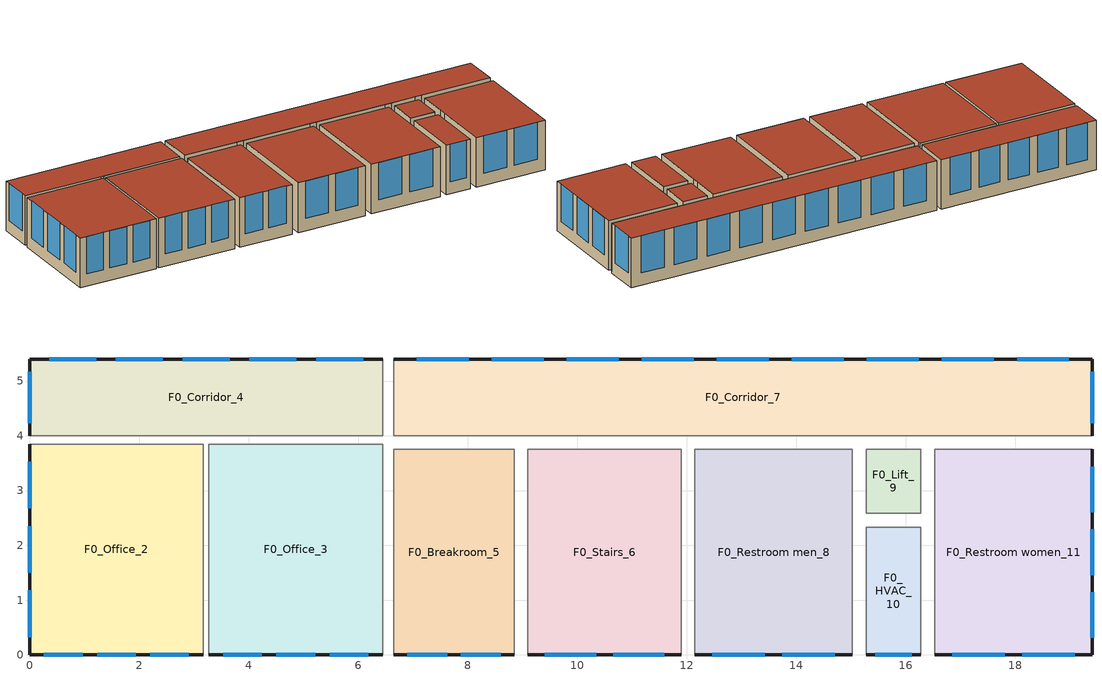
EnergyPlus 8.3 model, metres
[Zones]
F0_Office_2
 floor outside (Bodenplatte): 3.17,0 0,0 0,3.85 3.17,3.85 z0
 wall outside (Aussenwand): 0,3.85 0,0 3.17,0 z0:2
 wall to F0_Corridor_4 (BüroTrennwandFlur): 3.17,3.85 0,3.85 z0:2
 wall to F0_Office_3 (Bürotrennwand): 3.17,0 3.17,3.85 z0:2
 window (WindowConstruction_1001): 0.26,0 0.97,0 / 1.23,0 1.94,0 / 2.2,0 2.91,0 / 0,3.53 0,2.67 / 0,2.35 0,1.5 / 0,1.18 0,0.32 z0.5:2
 roof outside (Dach): 0,0 3.17,0 3.17,3.85 0,3.85 z2
F0_Office_3
 floor outside (Bodenplatte): 6.45,0 3.27,0 3.27,3.85 6.45,3.85 z0
 wall outside (Aussenwand): 3.27,0 6.45,0 z0:2
 wall to F0_Corridor_4 (BüroTrennwandFlur): 6.45,3.85 3.27,3.85 z0:2
 wall adiabatic (BüroTrennwandFlur): 6.45,3.75 6.45,3.85 z0:2
 wall to F0_Breakroom_5 (BürotrennwandKern): 6.45,0 6.45,3.75 z0:2
 window (WindowConstruction_1001): 3.54,0 4.25,0 / 4.51,0 5.22,0 / 5.48,0 6.19,0 z0.5:2
 roof outside (Dach): 3.27,0 6.45,0 6.45,3.85 3.27,3.85 z2
F0_Corridor_4
 floor outside (Bodenplatte): 6.45,4 0,4 0,5.4 6.45,5.4 z0
 wall outside (Aussenwand): 6.45,5.4 0,5.4 0,4 z0:2
 wall to F0_Corridor_7 (BürotrennwandKern): 6.45,4 6.45,5.4 z0:2
 wall adiabatic (BüroTrennwandFlur): 3.17,4 3.27,4 z0:2
 window (WindowConstruction_1001): 6.09,5.4 5.23,5.4 / 4.87,5.4 4.01,5.4 / 3.65,5.4 2.79,5.4 / 2.44,5.4 1.58,5.4 / 1.22,5.4 0.36,5.4 / 0,5.17 0,4.23 z0.5:2
 roof outside (Dach): 0,4 6.45,4 6.45,5.4 0,5.4 z2
F0_Breakroom_5
 floor outside (Bodenplatte): 8.85,0 6.65,0 6.65,3.75 8.85,3.75 z0
 wall outside (Aussenwand): 6.65,0 8.85,0 z0:2
 wall to F0_Corridor_7 (TreppeKern): 8.85,3.75 6.65,3.75 z0:2
 wall to F0_Stairs_6 (TreppeKern): 8.85,0 8.85,3.75 z0:2
 window (WindowConstruction_1001): 6.89,0 7.63,0 / 7.87,0 8.61,0 z0.5:2
 roof outside (Dach): 6.65,0 8.85,0 8.85,3.75 6.65,3.75 z2
F0_Restroom men_8
 floor outside (Bodenplatte): 15.03,0 12.15,0 12.15,3.75 15.03,3.75 z0
 wall outside (Aussenwand): 12.15,0 15.03,0 z0:2
 wall to F0_Corridor_7 (TreppeKern): 15.02,3.75 12.15,3.75 z0:2
 wall adiabatic (BüroTrennwandFlur): 15.03,2.33 15.03,2.58 z0:2
 wall to F0_Lift_9 (TreppeKern): 15.03,2.58 15.03,3.75 z0:2
 wall to F0_HVAC_10 (TreppeKern): 15.03,0 15.03,2.33 z0:2
 wall to F0_Stairs_6 (TreppeKern): 12.15,3.75 12.15,0 z0:2
 window (WindowConstruction_1001): 12.47,0 13.43,0 / 13.75,0 14.71,0 z0.5:2
 roof outside (Dach): 12.15,0 15.03,0 15.03,3.75 12.15,3.75 z2
F0_Corridor_7
 floor outside (Bodenplatte): 19.4,4 6.65,4 6.65,5.4 19.4,5.4 z0
 wall outside (Aussenwand): 19.4,4 19.4,5.4 6.65,5.4 z0:2
 wall adiabatic (BüroTrennwandFlur): 8.85,4 9.1,4 / 11.9,4 12.15,4 / 16.27,4 16.52,4 / 15.02,4 15.27,4 z0:2
 wall to F0_Lift_9 (TreppeKern): 15.27,4 16.27,4 z0:2
 wall to F0_Stairs_6 (TreppeKern): 9.1,4 11.9,4 z0:2
 wall to F0_Restroom women_11 (TreppeKern): 16.52,4 19.4,4 z0:2
 window (WindowConstruction_1001): 18.98,5.4 18.03,5.4 / 17.61,5.4 16.66,5.4 / 16.24,5.4 15.29,5.4 / 14.87,5.4 13.92,5.4 / 13.5,5.4 12.55,5.4 / 12.13,5.4 11.18,5.4 / 10.76,5.4 9.81,5.4 / 9.39,5.4 8.44,5.4 / 8.02,5.4 7.08,5.4 / 19.4,4.23 19.4,5.17 z0.5:2
 roof outside (Dach): 6.65,4 19.4,4 19.4,5.4 6.65,5.4 z2
F0_Lift_9
 floor outside (Bodenplatte): 16.27,2.58 15.28,2.58 15.28,3.75 16.27,3.75 z0
 wall to F0_Restroom women_11 (TreppeKern): 16.27,2.58 16.27,3.75 z0:2
 wall to F0_HVAC_10 (TreppeKern): 15.27,2.58 16.27,2.58 z0:2
 roof outside (Dach): 15.28,2.58 16.27,2.58 16.27,3.75 15.28,3.75 z2
F0_HVAC_10
 floor outside (Bodenplatte): 16.27,0 15.28,0 15.28,2.33 16.27,2.33 z0
 wall outside (Aussenwand): 15.28,0 16.27,0 z0:2
 wall to F0_Restroom women_11 (TreppeKern): 16.27,0 16.27,2.33 z0:2
 window (WindowConstruction_1001): 15.44,0 16.11,0 z0.5:2
 roof outside (Dach): 15.28,0 16.27,0 16.27,2.33 15.28,2.33 z2
F0_Stairs_6
 floor outside (Bodenplatte): 11.9,0 9.1,0 9.1,3.75 11.9,3.75 z0
 wall outside (Aussenwand): 9.1,0 11.9,0 z0:2
 window (WindowConstruction_1001): 9.41,0 10.34,0 / 10.66,0 11.59,0 z0.5:2
 roof outside (Dach): 9.1,0 11.9,0 11.9,3.75 9.1,3.75 z2
F0_Restroom women_11
 floor outside (Bodenplatte): 19.4,0 16.52,0 16.52,3.75 19.4,3.75 z0
 wall outside (Aussenwand): 16.52,0 19.4,0 19.4,3.75 z0:2
 wall adiabatic (BüroTrennwandFlur): 16.52,2.58 16.52,2.33 z0:2
 window (WindowConstruction_1001): 19.4,0.31 19.4,1.15 / 19.4,1.46 19.4,2.29 / 19.4,2.6 19.4,3.44 / 16.84,0 17.8,0 / 18.12,0 19.08,0 z0.5:2
 roof outside (Dach): 16.52,0 19.4,0 19.4,3.75 16.52,3.75 z2
[WindowMaterial:SimpleGlazingSystem]
WindowMat: 1.3, 0.5, 0.8
[Material]
Beton: MediumSmooth, 0.1, 2.3, 2000, 840, 0.9, 0.6, 0.6
Dämmung: MediumSmooth, 0.2, 0.035, 35, 150, 0.9, 0.6, 0.6
Estrich: MediumSmooth, 0.06, 1.4, 1500, 840, 0.9, 0.6, 0.6
Dämmung_1: MediumSmooth, 0.04, 0.035, 35, 150, 0.9, 0.6, 0.6
Beton_1: MediumSmooth, 0.2, 2.3, 2000, 840, 0.9, 0.6, 0.6
Dämmung_2: MediumSmooth, 0.1, 0.035, 35, 150, 0.9, 0.6, 0.6
Gipskartonplatte: MediumSmooth, 0.0125, 0.7, 700, 840, 0.9, 0.6, 0.6
Dämmung_3: MediumSmooth, 0.125, 0.035, 35, 150, 0.9, 0.6, 0.6
Dämmung_4: MediumSmooth, 0.075, 0.035, 35, 150, 0.9, 0.6, 0.6
Beton_2: MediumSmooth, 0.25, 2.3, 2000, 840, 0.9, 0.6, 0.6
[Construction]
Aussenwand: Dämmung, Beton
Bodenplatte: Beton_1, Dämmung_1, Estrich
Dach: Beton_1, Dämmung_2
BüroTrennwandFlur: Gipskartonplatte, Dämmung_3, Gipskartonplatte
Bürotrennwand: Gipskartonplatte, Dämmung_4, Gipskartonplatte
BürotrennwandKern: Beton_1
TreppeKern: Beton_2
WindowConstruction_1001: WindowMat
[Zone]
F0_Office_2; F0_Office_3: 0, 0, 0, 0, 1, 1, 3, 4.67467e-310, 12.2237, , , Yes
F0_Corridor_4: 0, 0, 0, 0, 1, 1, 3, 4.67467e-310, 9.03, , , Yes
F0_Breakroom_5: 0, 0, 0, 0, 1, 1, 3, 4.67467e-310, 8.25, , , Yes
F0_Restroom men_8: 0, 0, 0, 0, 1, 1, 3, 4.67467e-310, 10.7812, , , Yes
F0_Corridor_7: 0, 0, 0, 0, 1, 1, 3, 4.67467e-310, 17.85, , , Yes
F0_Lift_9: 0, 0, 0, 0, 1, 1, 3, 4.67467e-310, 1.16667, , , Yes
F0_HVAC_10: 0, 0, 0, 0, 1, 1, 3, 4.67467e-310, 2.33333, , , Yes
F0_Stairs_6: 0, 0, 0, 0, 1, 1, 3, 4.67467e-310, 10.5, , , Yes
F0_Restroom women_11: 0, 0, 0, 0, 1, 1, 3, 4.67467e-310, 10.7813, , , Yes
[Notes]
Created by Dirk & Stephan & Katja
